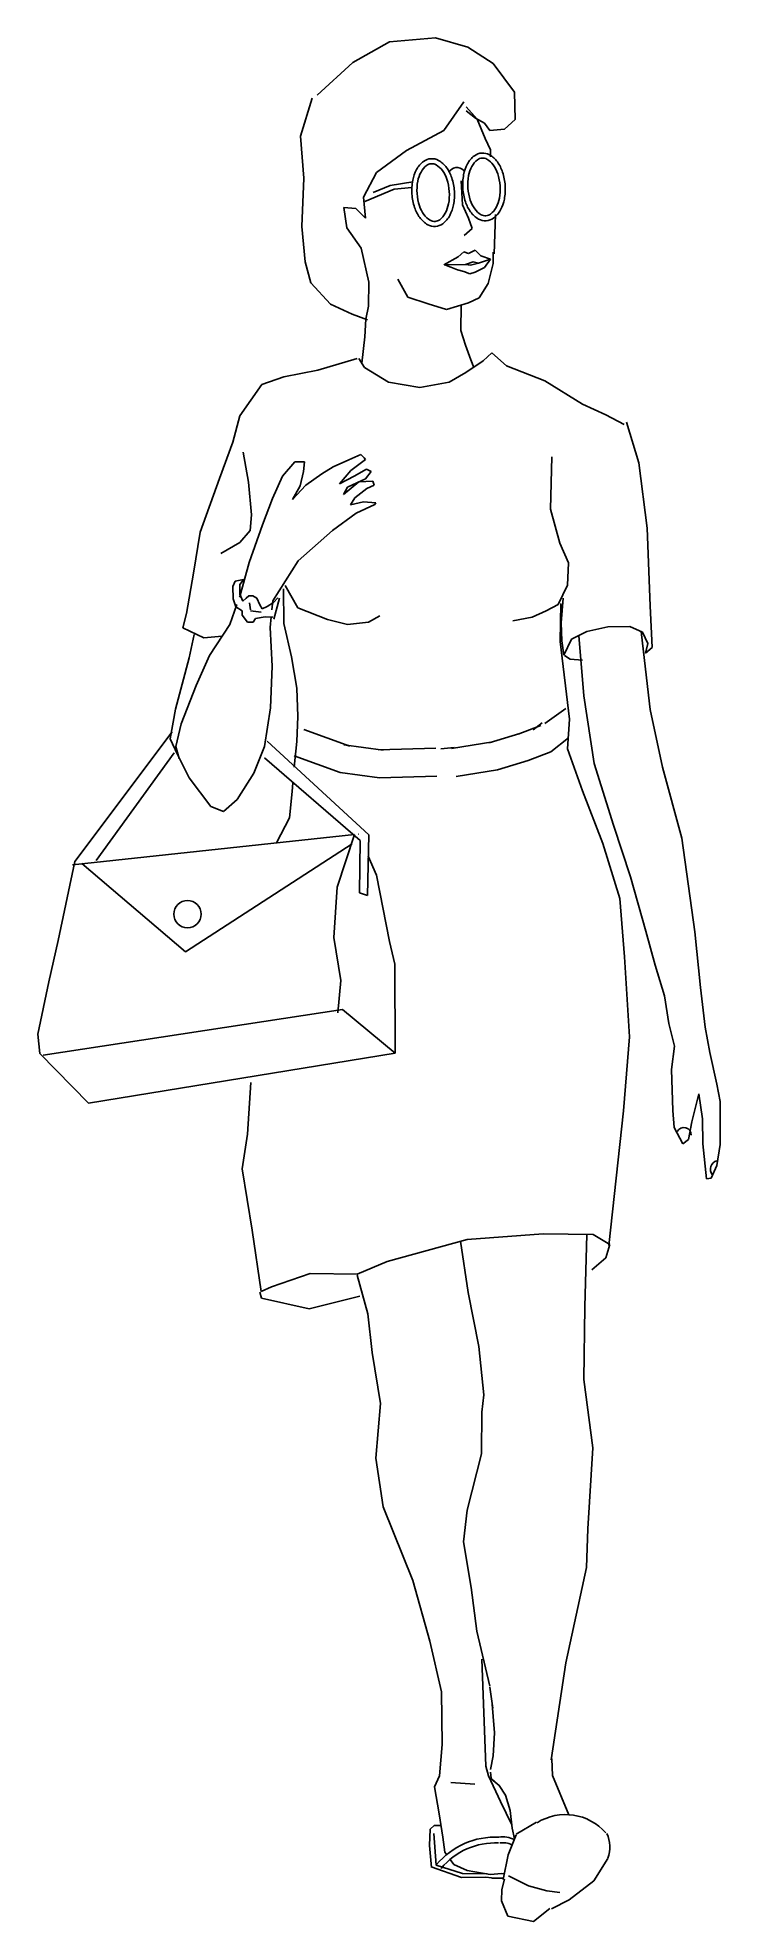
# Model space of a CAD drawing. Extents: x -18.8 to 8.4, y 1 to 76.3.
import ezdxf

# ---------------------------------------------------------------- set-up
doc = ezdxf.new("R2010")
doc.units = 0
doc.header["$LTSCALE"] = 96
doc.header["$MEASUREMENT"] = 0
doc.layers.get('0').update_dxf_attribs({"linetype": 'CONTINUOUS'})

msp = doc.modelspace()

# ---------------------------------------------------------------- linework, layer by layer
for p, q in [((-6.243, 75.321), (-4.778, 76.14)), ((-4.778, 76.14), (-2.944, 76.31)), ((-2.944, 76.31), (-1.651, 75.935)), ((-7.677, 74.013), (-6.243, 75.321)), ((-1.651, 75.935), (-0.628, 75.278)), ((-0.628, 75.278), (0.223, 74.135)), ((-7.872, 73.887), (-8.342, 72.373)), ((0.223, 74.135), (0.246, 73.039)), ((-1.807, 73.746), (-2.604, 72.596)), ((-1.337, 73.096), (-1.72, 73.386)), ((-1.717, 73.552), (-1.273, 73.058)), ((-0.98, 72.898), (-1.337, 73.096)), ((-1.273, 73.058), (-0.96, 72.281)), ((-8.342, 72.373), (-8.197, 70.696)), ((-2.604, 72.596), (-4.096, 71.805)), ((-0.763, 72.601), (-0.98, 72.898)), ((-0.182, 72.658), (-0.763, 72.601)), ((0.246, 73.039), (-0.182, 72.658)), ((-4.096, 71.805), (-5.295, 70.918)), ((-0.96, 72.281), (-0.736, 71.827)), ((-0.736, 71.827), (-0.739, 71.542)), ((-5.295, 70.918), (-5.823, 69.93)), ((-8.197, 70.696), (-8.286, 68.764)), ((-5.762, 69.76), (-4.595, 70.249)), ((-5.434, 70.118), (-4.758, 70.395)), ((-4.758, 70.395), (-3.842, 70.55)), ((-4.595, 70.249), (-3.88, 70.325)), ((-1.91, 70.581), (-1.855, 69.621)), ((-6.601, 69.516), (-6.482, 68.714)), ((-6.123, 69.483), (-6.601, 69.516)), ((-5.741, 69.091), (-6.123, 69.483)), ((-5.823, 69.93), (-5.741, 69.091)), ((-1.855, 69.621), (-1.618, 69.093)), ((-8.286, 68.764), (-8.147, 67.345)), ((-6.482, 68.714), (-5.913, 67.897)), ((-1.479, 68.676), (-1.799, 68.398)), ((-1.618, 69.093), (-1.479, 68.676)), ((-0.547, 69.247), (-0.594, 67.673)), ((-5.913, 67.897), (-5.607, 66.539)), ((-1.623, 67.678), (-1.355, 67.813)), ((-1.355, 67.813), (-1.124, 67.589)), ((-8.147, 67.345), (-7.928, 66.504)), ((-2.605, 67.226), (-2.031, 67.549)), ((-2.569, 67.232), (-1.743, 67.238)), ((-2.321, 67.14), (-2.569, 67.232)), ((-2.321, 67.14), (-2.065, 67.028)), ((-2.065, 67.028), (-1.813, 66.958)), ((-2.031, 67.549), (-1.801, 67.744)), ((-1.801, 67.744), (-1.623, 67.678)), ((-1.427, 67.349), (-1.743, 67.238)), ((-1.743, 67.238), (-1.539, 67.219)), ((-1.539, 67.219), (-1.223, 67.294)), ((-1.223, 67.294), (-1.427, 67.349)), ((-0.987, 67.126), (-1.349, 66.938)), ((-1.223, 67.294), (-0.74, 67.453)), ((-0.74, 67.453), (-1.223, 67.294)), ((-1.124, 67.589), (-0.74, 67.453)), ((-0.74, 67.453), (-0.987, 67.126)), ((-0.839, 66.48), (-0.636, 67.287)), ((-0.636, 67.287), (-0.63, 67.738)), ((-7.928, 66.504), (-7.137, 65.656)), ((-5.607, 66.539), (-5.62, 65.573)), ((-4.446, 66.654), (-4.041, 65.94)), ((-1.813, 66.958), (-1.573, 66.872)), ((-1.573, 66.872), (-1.349, 66.938)), ((-1.196, 65.904), (-0.839, 66.48)), ((-7.137, 65.656), (-6.268, 65.259)), ((-5.62, 65.573), (-5.727, 65.059)), ((-4.041, 65.94), (-3.234, 65.672)), ((-3.234, 65.672), (-2.5, 65.442)), ((-2.5, 65.442), (-1.622, 65.716)), ((-1.909, 65.627), (-1.922, 64.597)), ((-1.622, 65.716), (-1.196, 65.904)), ((-6.268, 65.259), (-5.663, 65.03)), ((-5.727, 65.059), (-5.764, 64.35)), ((-5.764, 64.35), (-5.883, 63.294)), ((-1.922, 64.597), (-1.736, 64.014)), ((-1.736, 64.014), (-1.522, 63.432)), ((-6.069, 63.489), (-7.649, 63.021)), ((-6.003, 63.487), (-5.779, 63.126)), ((-1.722, 62.919), (-1.035, 63.389)), ((-1.522, 63.432), (-1.413, 63.13)), ((-1.035, 63.389), (-0.681, 63.707)), ((-0.681, 63.707), (-0.107, 63.184)), ((-9.006, 62.752), (-9.884, 62.441)), ((-7.649, 63.021), (-9.006, 62.752)), ((-5.779, 63.126), (-4.82, 62.534)), ((-4.82, 62.534), (-3.57, 62.325)), ((-3.57, 62.325), (-2.399, 62.541)), ((-2.399, 62.541), (-1.722, 62.919)), ((-0.107, 63.184), (1.432, 62.585)), ((1.432, 62.585), (2.939, 61.664)), ((-9.884, 62.441), (-10.765, 61.191)), ((-10.765, 61.191), (-11.036, 60.136)), ((2.939, 61.664), (3.864, 61.238)), ((3.864, 61.238), (4.604, 60.842)), ((5.193, 59.315), (4.697, 60.933)), ((-11.036, 60.136), (-11.57, 58.688)), ((-10.627, 59.744), (-10.412, 58.544)), ((-5.924, 59.648), (-6.405, 59.433)), ((-5.797, 59.518), (-5.924, 59.648)), ((-5.733, 59.452), (-5.797, 59.518)), ((1.716, 59.552), (1.662, 57.463)), ((-9.056, 58.785), (-9.453, 57.888)), ((-8.57, 59.359), (-9.056, 58.785)), ((-8.183, 59.354), (-8.57, 59.359)), ((-8.352, 58.39), (-8.216, 58.968)), ((-8.216, 58.968), (-8.183, 59.354)), ((-7.48, 58.867), (-8.13, 58.424)), ((-7.026, 59.146), (-7.48, 58.867)), ((-6.405, 59.433), (-7.026, 59.146)), ((-6.776, 58.471), (-6.319, 59.009)), ((-6.192, 58.786), (-6.776, 58.471)), ((-6.319, 59.009), (-5.733, 59.452)), ((-5.701, 59.065), (-6.192, 58.786)), ((-5.743, 58.679), (-5.509, 58.971)), ((-5.509, 58.971), (-5.701, 59.065)), ((5.519, 56.706), (5.193, 59.315)), ((-11.57, 58.688), (-12.343, 56.543)), ((-10.412, 58.544), (-10.299, 57.227)), ((-8.13, 58.424), (-8.653, 57.85)), ((-8.653, 57.85), (-8.352, 58.39)), ((-6.002, 58.554), (-6.616, 58.046)), ((-6.616, 58.046), (-6.456, 58.338)), ((-6.456, 58.338), (-5.743, 58.679)), ((-6.167, 57.911), (-5.683, 58.292)), ((-5.449, 58.583), (-6.002, 58.554)), ((-5.683, 58.292), (-5.387, 58.417)), ((-5.387, 58.417), (-5.449, 58.583)), ((-9.453, 57.888), (-9.853, 56.834)), ((-7.058, 56.606), (-6.11, 57.303)), ((-6.336, 57.628), (-6.167, 57.911)), ((-5.819, 57.75), (-6.336, 57.628)), ((-6.11, 57.303), (-5.369, 57.643)), ((-5.331, 57.707), (-5.819, 57.75)), ((-5.369, 57.643), (-5.331, 57.707)), ((1.662, 57.463), (2.032, 56.096)), ((-12.343, 56.543), (-12.621, 54.899)), ((-10.344, 56.61), (-10.764, 56.128)), ((-9.853, 56.834), (-10.388, 55.322)), ((-10.299, 57.227), (-10.344, 56.61)), ((-8.426, 55.389), (-7.058, 56.606)), ((5.637, 53.602), (5.519, 56.706)), ((-10.764, 56.128), (-11.516, 55.686)), ((2.032, 56.096), (2.372, 55.319)), ((-10.388, 55.322), (-10.764, 53.973)), ((-9.44, 53.791), (-8.426, 55.389)), ((2.372, 55.319), (2.333, 54.417)), ((-12.621, 54.899), (-12.899, 53.291)), ((-11.044, 54.364), (-10.949, 54.583)), ((-11.023, 53.875), (-11.044, 54.364)), ((-10.949, 54.583), (-10.611, 54.649)), ((-10.758, 54.452), (-10.763, 54.065)), ((-10.627, 54.616), (-10.758, 54.452)), ((-9.02, 54.274), (-9.001, 52.883)), ((-8.954, 54.402), (-8.449, 53.521)), ((2.333, 54.417), (1.964, 53.648)), ((-10.878, 53.652), (-11.164, 52.846)), ((-10.925, 53.552), (-11.023, 53.875)), ((-10.67, 53.392), (-10.925, 53.552)), ((-10.764, 53.973), (-10.774, 53.943)), ((-10.763, 54.065), (-10.637, 53.778)), ((-10.637, 53.778), (-10.507, 53.906)), ((-10.507, 53.906), (-10.404, 53.997)), ((-10.404, 53.997), (-10.248, 53.995)), ((-10.332, 53.44), (-10.378, 53.719)), ((-10.248, 53.995), (-10.083, 53.9)), ((-10.083, 53.9), (-9.958, 53.641)), ((-9.958, 53.641), (-9.868, 53.474)), ((-9.868, 53.474), (-9.673, 53.573)), ((-9.673, 53.573), (-9.414, 53.726)), ((-9.479, 53.438), (-9.44, 53.791)), ((-9.414, 53.726), (-9.245, 53.918)), ((-9.17, 53.905), (-9.402, 53.068)), ((-8.449, 53.521), (-7.259, 53.055)), ((1.964, 53.648), (1.482, 53.396)), ((2.066, 53.684), (2.047, 52.165)), ((2.161, 53.904), (2.084, 52.91)), ((5.717, 51.926), (5.637, 53.602)), ((-12.899, 53.291), (-13.035, 52.713)), ((-11.164, 52.846), (-11.981, 51.604)), ((-10.672, 53.227), (-10.67, 53.392)), ((-10.454, 52.938), (-10.672, 53.227)), ((-10.224, 52.936), (-10.454, 52.938)), ((-10.332, 53.394), (-9.914, 53.347)), ((-10.13, 53.091), (-10.224, 52.936)), ((-9.743, 53.15), (-10.13, 53.091)), ((-9.448, 53.147), (-9.743, 53.15)), ((-9.555, 52.734), (-9.509, 53.153)), ((-9.473, 51.186), (-9.555, 52.734)), ((-9.001, 52.883), (-8.695, 51.563)), ((-7.259, 53.055), (-6.46, 52.852)), ((-6.46, 52.852), (-5.621, 52.942)), ((-5.621, 52.942), (-5.167, 53.194)), ((0.927, 53.146), (0.152, 52.999)), ((1.482, 53.396), (0.927, 53.146)), ((2.084, 52.91), (2.112, 52.201)), ((3.111, 52.575), (3.951, 52.758)), ((3.951, 52.758), (4.825, 52.775)), ((4.825, 52.775), (5.338, 52.547)), ((-13.035, 52.713), (-12.202, 52.316)), ((-12.587, 52.45), (-12.792, 51.513)), ((-12.202, 52.316), (-11.466, 52.388)), ((2.047, 52.165), (2.422, 49.067)), ((2.112, 52.201), (2.196, 51.62)), ((2.196, 51.62), (2.499, 52.261)), ((2.499, 52.261), (3.111, 52.575)), ((2.797, 52.414), (2.986, 49.999)), ((5.416, 51.414), (5.287, 52.57)), ((5.338, 52.547), (5.553, 52.093)), ((5.553, 52.093), (5.456, 51.708)), ((-12.792, 51.513), (-13.063, 50.458)), ((-11.981, 51.604), (-12.511, 50.414)), ((-8.695, 51.563), (-8.49, 50.299)), ((2.218, 51.616), (2.443, 51.466)), ((2.443, 51.466), (2.933, 51.428)), ((5.649, 49.45), (5.416, 51.414)), ((5.456, 51.708), (5.717, 51.926)), ((-13.063, 50.458), (-13.334, 49.458)), ((-9.531, 49.511), (-9.473, 51.186)), ((-12.511, 50.414), (-13.111, 48.875)), ((-8.49, 50.299), (-8.439, 49.176)), ((2.986, 49.999), (3.403, 47.287)), ((-13.334, 49.458), (-13.542, 48.273)), ((-9.771, 47.968), (-9.531, 49.511)), ((-8.439, 49.176), (-8.48, 48.173)), ((1.426, 48.886), (2.271, 49.492)), ((2.422, 49.067), (2.343, 47.881)), ((6.136, 47.152), (5.649, 49.45)), ((-13.474, 48.557), (-17.36, 43.37)), ((-13.542, 48.273), (-13.255, 47.652)), ((-13.111, 48.875), (-13.315, 47.975)), ((-8.203, 48.651), (-6.37, 47.984)), ((-0.792, 48.118), (0.437, 48.49)), ((0.36, 48.463), (1.266, 48.811)), ((0.969, 48.641), (1.322, 48.922)), ((1.669, 47.76), (2.372, 48.319)), ((-13.383, 47.719), (-16.502, 43.412)), ((-13.315, 47.975), (-13.192, 47.495)), ((-13.255, 47.652), (-12.788, 46.717)), ((-10.208, 46.905), (-9.771, 47.968)), ((-5.952, 44.21), (-9.777, 47.517)), ((-9.676, 48.188), (-5.599, 44.436)), ((-8.48, 48.173), (-8.594, 47.143)), ((-8.588, 47.594), (-6.755, 46.927)), ((-6.604, 48.042), (-5.033, 47.829)), ((-5.219, 47.838), (-2.926, 47.911)), ((-5.219, 47.838), (-2.926, 47.911)), ((-2.72, 47.88), (-2.195, 47.937)), ((-2.296, 47.888), (-0.644, 48.152)), ((0.763, 47.412), (1.669, 47.76)), ((2.343, 47.881), (2.939, 46.198)), ((-12.788, 46.717), (-11.928, 45.574)), ((-10.865, 45.855), (-10.208, 46.905)), ((-6.755, 46.927), (-5.184, 46.714)), ((-5.184, 46.714), (-2.891, 46.786)), ((-2.117, 46.776), (-0.466, 47.041)), ((-0.466, 47.041), (0.763, 47.412)), ((3.403, 47.287), (4.173, 44.829)), ((6.91, 44.307), (6.136, 47.152)), ((-8.67, 46.177), (-8.776, 45.12)), ((-8.644, 46.514), (-8.67, 46.177)), ((2.939, 46.198), (3.75, 44.088)), ((-11.928, 45.574), (-11.415, 45.374)), ((-11.415, 45.374), (-10.865, 45.855)), ((-17.455, 43.244), (-6.172, 44.448)), ((-8.776, 45.12), (-9.294, 44.115)), ((-6.172, 44.448), (-6.877, 42.353)), ((-6.013, 44.469), (-6.011, 44.464)), ((-5.599, 44.436), (-5.657, 42.015)), ((4.173, 44.829), (4.856, 42.758)), ((-12.94, 39.759), (-6.275, 44.085)), ((-5.978, 42.121), (-5.952, 44.21)), ((3.75, 44.088), (4.431, 41.889)), ((6.91, 44.307), (7.425, 40.567)), ((-17.36, 43.37), (-18.025, 40.209)), ((-17.084, 43.291), (-12.94, 39.759)), ((-5.629, 43.585), (-5.297, 42.821)), ((-6.877, 42.353), (-7.004, 40.329)), ((-5.297, 42.821), (-4.778, 40.172)), ((4.856, 42.758), (5.474, 40.587)), ((-5.657, 42.015), (-5.978, 42.121)), ((4.431, 41.889), (4.623, 39.567)), ((-18.025, 40.209), (-18.395, 38.566)), ((-7.004, 40.329), (-6.731, 38.613)), ((-4.568, 39.265), (-4.778, 40.172)), ((5.474, 40.587), (5.843, 39.229)), ((7.425, 40.567), (7.658, 38.336)), ((-4.548, 35.714), (-4.568, 39.265)), ((4.623, 39.567), (4.813, 36.37)), ((5.843, 39.229), (6.215, 38)), ((-18.395, 38.566), (-18.845, 36.473)), ((-6.731, 38.613), (-6.848, 37.326)), ((6.215, 38), (6.394, 36.902)), ((7.658, 38.336), (7.844, 36.756)), ((-6.653, 37.452), (-18.625, 35.632)), ((-4.548, 35.714), (-6.653, 37.452)), ((6.394, 36.902), (6.613, 35.997)), ((-18.845, 36.473), (-18.753, 35.698)), ((4.813, 36.37), (4.583, 33.408)), ((7.844, 36.756), (8.03, 35.733)), ((-18.753, 35.698), (-16.817, 33.713)), ((-16.817, 33.713), (-4.548, 35.714)), ((6.613, 35.997), (6.5, 35.06)), ((8.03, 35.733), (8.309, 34.478)), ((6.5, 35.06), (6.544, 33.421)), ((-10.453, 32.474), (-10.326, 34.534)), ((7.311, 32.96), (7.583, 34.08)), ((7.583, 34.08), (7.736, 33.083)), ((8.309, 34.478), (8.448, 33.781)), ((3.985, 28.018), (4.583, 33.408)), ((6.544, 33.421), (6.6, 32.739)), ((8.448, 33.781), (8.448, 32.062)), ((-10.664, 31.086), (-10.453, 32.474)), ((6.6, 32.739), (6.951, 32.09)), ((7.174, 32.253), (7.311, 32.96)), ((7.736, 33.083), (7.751, 32.08)), ((6.951, 32.09), (7.174, 32.253)), ((7.751, 32.08), (7.889, 30.683)), ((8.448, 32.062), (8.309, 31.225)), ((-10.271, 28.632), (-10.664, 31.086)), ((8.309, 31.225), (8.076, 30.714)), ((8.076, 30.714), (7.889, 30.683)), ((-9.915, 26.179), (-10.271, 28.632)), ((-1.668, 28.267), (-4.874, 27.377)), ((-1.944, 28.19), (-1.63, 26.14)), ((1.363, 28.487), (-1.668, 28.267)), ((3.361, 28.462), (1.363, 28.487)), ((3.107, 28.465), (3.03, 25.566)), ((4.028, 28.067), (3.361, 28.462)), ((3.865, 27.525), (4.028, 28.067)), ((-4.874, 27.377), (-6.077, 26.877)), ((3.306, 27.045), (3.865, 27.525)), ((-9.499, 26.367), (-9.915, 26.179)), ((-7.945, 26.9), (-9.499, 26.367)), ((-6.077, 26.877), (-7.945, 26.9)), ((-6.077, 26.84), (-5.646, 25.288)), ((-9.891, 25.921), (-9.96, 26.159)), ((-9.891, 25.921), (-7.991, 25.483)), ((-7.991, 25.483), (-5.959, 26.001)), ((-1.63, 26.14), (-1.206, 23.98)), ((-5.646, 25.288), (-5.472, 23.739)), ((3.03, 25.566), (2.994, 22.666)), ((-5.472, 23.739), (-5.138, 21.71)), ((-1.206, 23.98), (-1.01, 22.045)), ((2.994, 22.666), (3.346, 19.928)), ((-1.01, 22.045), (-1.089, 21.365)), ((-5.138, 21.71), (-5.331, 19.521)), ((-1.104, 19.689), (-1.082, 21.401)), ((-1.675, 17.441), (-1.104, 19.689)), ((3.346, 19.928), (3.149, 16.699)), ((-5.331, 19.521), (-5.033, 17.575)), ((-5.033, 17.575), (-3.846, 14.632)), ((-1.82, 16.181), (-1.675, 17.441)), ((3.149, 16.699), (3.093, 15.153)), ((-1.52, 14.345), (-1.82, 16.181)), ((3.093, 15.153), (2.272, 11.334)), ((-3.846, 14.632), (-3.167, 12.203)), ((-1.284, 12.603), (-1.52, 14.345)), ((-3.167, 12.203), (-2.705, 10.172)), ((-0.769, 10.405), (-1.284, 12.603)), ((-0.922, 7.208), (-1.082, 11.486)), ((2.272, 11.334), (1.684, 7.458)), ((-2.705, 10.172), (-2.667, 8.072)), ((-0.773, 10.365), (-0.643, 9.528)), ((-0.575, 8.539), (-0.684, 9.842)), ((-0.63, 7.617), (-0.575, 8.539)), ((-2.667, 8.072), (-2.775, 6.822)), ((-0.738, 7.074), (-0.63, 7.617)), ((-2.775, 6.822), (-2.974, 6.373)), ((-0.814, 6.825), (-0.922, 7.208)), ((-0.814, 6.825), (-0.339, 5.788)), ((-0.71, 6.73), (-0.736, 6.969)), ((1.708, 7.502), (1.736, 6.829)), ((1.736, 6.829), (2.394, 5.266)), ((-2.974, 6.373), (-2.794, 5.303)), ((-2.327, 6.558), (-1.361, 6.482)), ((-0.395, 6.433), (-0.714, 6.694)), ((-0.395, 6.433), (-0.71, 6.73)), ((-0.142, 6.043), (-0.395, 6.433)), ((0.043, 5.433), (-0.142, 6.043)), ((-2.794, 5.303), (-2.649, 4.371)), ((-0.339, 5.788), (0.111, 4.86)), ((0.127, 4.723), (0.043, 5.433)), ((-3.175, 4.033), (-3.157, 4.684)), ((-3.157, 4.684), (-2.989, 4.832)), ((-2.989, 4.832), (-2.822, 4.832)), ((-2.822, 4.832), (-2.729, 4.832)), ((0.223, 4.298), (0.127, 4.723)), ((0.289, 4.491), (1.096, 4.969)), ((-3.101, 3.158), (-3.175, 4.033)), ((-2.915, 3.251), (-3.008, 4.516)), ((-2.649, 4.371), (-2.562, 3.772)), ((-2.562, 3.772), (-2.487, 3.666)), ((-0.032, 3.661), (0.284, 4.46)), ((-3.115, 3.18), (-1.896, 2.751)), ((-1.855, 2.916), (-2.915, 3.251)), ((-2.356, 3.48), (-2.208, 3.27)), ((-2.208, 3.27), (-1.669, 3.028)), ((-1.669, 3.028), (-0.758, 2.879)), ((-0.237, 2.675), (-0.032, 3.661)), ((3.95, 3.515), (3.387, 2.62)), ((-1.896, 2.751), (-0.929, 2.766)), ((-0.869, 2.898), (-1.855, 2.916)), ((-0.929, 2.766), (-0.699, 2.736)), ((-0.758, 2.879), (-0.293, 2.916)), ((-0.683, 2.73), (-0.218, 2.73)), ((-0.296, 1.828), (-0.291, 2.279)), ((-0.293, 2.916), (-0.218, 2.898)), ((-0.291, 2.279), (-0.184, 2.692)), ((-0.026, 2.819), (0.779, 2.423)), ((0.779, 2.423), (1.513, 2.22)), ((3.387, 2.62), (2.411, 1.859)), ((-0.046, 1.208), (-0.296, 1.828)), ((1.633, 1.51), (0.982, 1.002)), ((1.513, 2.22), (2.028, 2.149)), ((1.697, 1.503), (2.404, 1.856)), ((0.982, 1.002), (-0.046, 1.208))]:
    msp.add_line(p, q)
for points in [[(-1.847, 70.287, 0.06339), (-1.742, 69.75, 0.076447), (-1.535, 69.345, 0.107135), (-1.217, 69.058, 0.147421), (-0.91, 68.988, 0.147421), (-0.615, 69.098, 0.107135), (-0.338, 69.425, 0.076447), (-0.186, 69.854, 0.06339), (-0.154, 70.4, 0.06339), (-0.259, 70.937, 0.076447), (-0.465, 71.342, 0.107135), (-0.784, 71.628, 0.147421), (-1.091, 71.699, 0.147421), (-1.385, 71.588, 0.107135), (-1.663, 71.262, 0.076447), (-1.814, 70.833, 0.06339)], [(-3.88, 70.061, 0.06339), (-3.775, 69.524, 0.076447), (-3.568, 69.119, 0.107135), (-3.249, 68.833, 0.147421), (-2.942, 68.762, 0.147421), (-2.648, 68.873, 0.107135), (-2.37, 69.199, 0.076447), (-2.219, 69.628, 0.06339), (-2.186, 70.174, 0.06339), (-2.291, 70.711, 0.076447), (-2.498, 71.116, 0.107135), (-2.817, 71.402, 0.147421), (-3.123, 71.473, 0.147421), (-3.418, 71.362, 0.107135), (-3.696, 71.036, 0.076447), (-3.847, 70.607, 0.06339)], [(-3.677, 70.075, 0.06339), (-3.582, 69.588, 0.076447), (-3.403, 69.238, 0.107135), (-3.149, 69.009, 0.147421), (-2.956, 68.964, 0.147421), (-2.771, 69.034, 0.107135), (-2.549, 69.295, 0.076447), (-2.418, 69.665, 0.06339), (-2.388, 70.161, 0.06339), (-2.483, 70.647, 0.076447), (-2.662, 70.997, 0.107135), (-2.917, 71.226, 0.147421), (-3.11, 71.271, 0.147421), (-3.295, 71.201, 0.107135), (-3.517, 70.94, 0.076447), (-3.648, 70.57, 0.06339)], [(-1.645, 70.3, 0.06339), (-1.55, 69.814, 0.076447), (-1.371, 69.464, 0.107135), (-1.116, 69.234, 0.147421), (-0.923, 69.19, 0.147421), (-0.738, 69.26, 0.107135), (-0.516, 69.521, 0.076447), (-0.386, 69.891, 0.06339), (-0.356, 70.386, 0.06339), (-0.451, 70.873, 0.076447), (-0.63, 71.223, 0.107135), (-0.885, 71.452, 0.147421), (-1.077, 71.497, 0.147421), (-1.262, 71.427, 0.107135), (-1.484, 71.166, 0.076447), (-1.615, 70.796, 0.06339)]]:
    msp.add_lwpolyline(points, format="xyb", close=True)
msp.add_circle((-12.856, 41.268), 0.544)
for centre, radius, start, end in [((-2.082, 70.739), 0.379, 43.99356, 150.25829), ((6.993, 32.448), 0.293, 357.13939, 154.79404), ((8.412, 31.067), 0.359, 106.69579, 216.42678), ((2.257, 3.126), 2.144, 41.07842, 122.00911), ((-0.548, 1.316), 3.054, 87.29473, 140.23903), ((-0.548, 1.316), 2.821, 87.29473, 140.23903), ((-0.254, 3.287), 1.091, 64.85796, 97.90829), ((-0.254, 3.287), 0.858, 64.85796, 97.90829), ((2.77, 3.979), 1.26, 339.1236, 25.19793)]:
    msp.add_arc(centre, radius, start, end)

doc.saveas('drawing.dxf')
